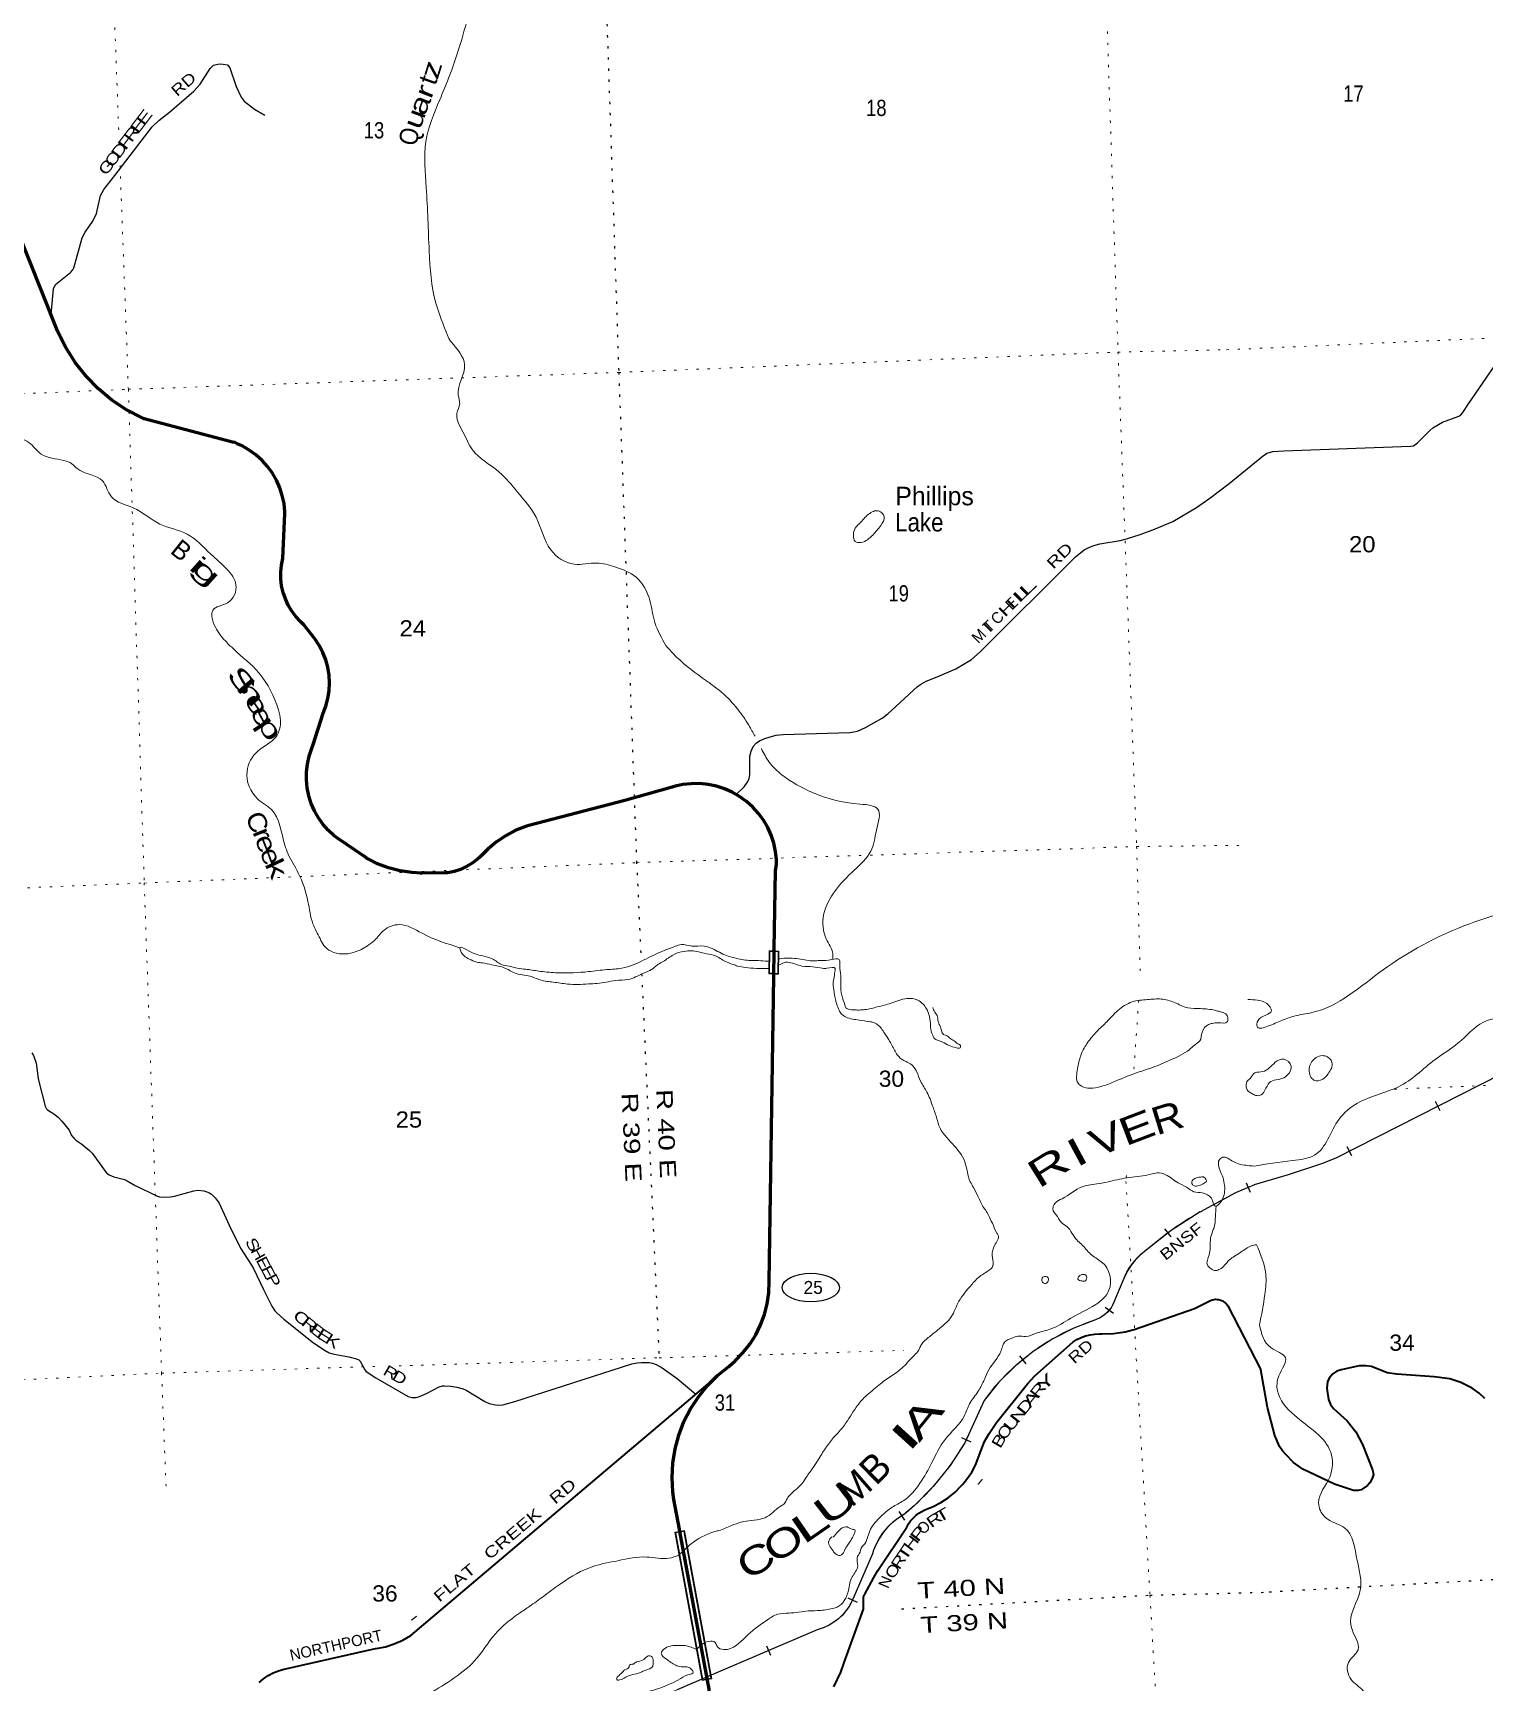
# Model space of a CAD drawing. Header units: feet. Extents: x 727543 to 978287, y 379550 to 572970.
# Drawn here: x 775841 to 791505, y 536033 to 553844 of the extents above; entities that cross this region are included whole.
import ezdxf
from ezdxf.enums import TextEntityAlignment as Align

# ---------------------------------------------------------------- set-up
doc = ezdxf.new("R2010")
doc.units = ezdxf.units.FT
doc.header["$LTSCALE"] = 80
doc.linetypes.add('DOTTED', pattern=[1.5, 0.3, -1.2])
for name, color, linetype, lineweight in [('17', 7, 'Continuous', 25), ('23', 7, 'Continuous', 70), ('26', 7, 'Continuous', 40), ('29', 7, 'Continuous', 25), ('34', 7, 'Continuous', 25), ('39', 7, 'Continuous', 13), ('59', 7, 'Continuous', 13), ('6', 7, 'DOTTED', 25), ('7', 7, 'DOTTED', 13)]:
    doc.layers.add(name, color=color, linetype=linetype, lineweight=lineweight)
for name, color, linetype in [('27', 7, 'Continuous'), ('30', 7, 'Continuous'), ('41', 7, 'Continuous')]:
    doc.layers.add(name, color=color, linetype=linetype)

msp = doc.modelspace()

# ---------------------------------------------------------------- linework, layer by layer
at = {"layer": '17'}
msp.add_ellipse((784237.41, 540292.69), major_axis=(309.24, -1), ratio=0.500121, dxfattribs=at)
at = {"layer": '23'}
for points in [[(778560.21, 548672.18), (778551.02, 548760.36), (778532.66, 548847.1), (778505.33, 548931.44), (778469.34, 549012.47), (778425.07, 549089.29), (778373.02, 549161.06), (778313.75, 549227), (778247.91, 549286.38), (778176.22, 549338.56), (778099.48, 549382.95), (778043.51, 549407.92), (778018.51, 549419.08), (777993.51, 549425.66), (777042.76, 549675.88), (777019.66, 549686.27), (776851.31, 549774.34), (776693.09, 549879.53), (776546.74, 550000.68), (776413.84, 550136.47), (776295.87, 550285.4), (776194.12, 550445.85), (776109.69, 550616.05), (775631.46, 551818.04)], [(783843.53, 543929.43), (783843.9, 543953.44), (783857.08, 544794.56), (783868.43, 544867.81), (783867.14, 544911.52), (783857.37, 545002.38), (783838.17, 545091.73), (783809.73, 545178.57), (783772.36, 545261.97), (783726.49, 545341.01), (783672.6, 545414.82), (783611.3, 545482.59), (783543.25, 545543.58), (783469.19, 545597.13), (783389.94, 545642.64), (783306.37, 545679.61), (783219.39, 545707.65), (783129.96, 545726.45), (783039.05, 545735.79), (782947.67, 545735.58), (782856.8, 545725.82), (782790.44, 545711.55), (782761.53, 545705.34), (782740.44, 545698.89), (782229.69, 545552.94), (781193.06, 545285.5), (781167.53, 545277.18), (781054.83, 545232.3), (780947.43, 545175.88), (780846.52, 545108.55), (780753.2, 545031.03), (780668.5, 544944.19), (780640.86, 544920.08), (780582.75, 544876.93), (780520.44, 544840.1), (780454.62, 544809.99), (780386.02, 544786.91), (780338.36, 544776.27), (780315.02, 544771.06), (780288.36, 544771.08), (780028.44, 544770.5), (780034.57, 544768.71), (779930.55, 544774.57), (779804.12, 544793.84), (779680.4, 544826.22), (779560.74, 544871.36), (779469.45, 544917.21), (779439.88, 544932.07), (779419.45, 544947.2), (779129.02, 545145.47), (779092.63, 545173.81), (779028.88, 545232.24), (778971.59, 545297.02), (778921.39, 545367.44), (778878.82, 545442.71), (778844.35, 545522.03), (778818.36, 545604.51), (778801.14, 545689.26), (778792.86, 545775.34), (778793.63, 545861.82), (778803.44, 545947.74), (778822.17, 546032.16), (778848, 546109.3), (778864.34, 546159.3), (778974.49, 546497.17), (779003.54, 546574.22), (779025.08, 546656.09), (779037.94, 546739.77), (779041.98, 546824.33), (779037.17, 546908.85), (779023.54, 546992.4), (779001.26, 547074.07), (778970.56, 547152.97), (778931.78, 547228.22), (778885.35, 547299.01), (778766.35, 547452.35), (778729.58, 547485.73), (778679.2, 547540.21), (778634.78, 547599.66), (778596.83, 547663.43), (778565.75, 547730.81), (778541.88, 547801.08), (778525.49, 547873.45), (778516.76, 547947.14), (778515.77, 548021.34), (778522.55, 548095.24), (778537.01, 548168.02), (778561, 548652.43), (778560.21, 548672.18)], [(783180.87, 539293.2), (783231.04, 539343.3), (783351.6, 539440.79), (783421.8, 539500.88), (783505.23, 539586.9), (783579.21, 539681.17), (783642.94, 539782.66), (783695.71, 539890.25), (783736.94, 540002.78), (783766.18, 540118.99), (783783.12, 540237.62), (783787.56, 540357.38), (783839.2, 543653.39), (783843.53, 543929.43)], [(782926.44, 535256.47), (782971.65, 535312.85), (783024.14, 535394.55), (783067.8, 535481.28), (783102.16, 535572.1), (783126.83, 535666.01), (783141.56, 535761.99), (783146.17, 535858.98), (783140.62, 535955.92), (782823.95, 537659.3), (782819.56, 537682.72), (782759.68, 538002.47), (782748.21, 538088.05), (782740.2, 538242.89), (782748.42, 538397.71), (782772.78, 538550.82), (782813.01, 538700.56), (782868.67, 538845.26), (782939.16, 538983.35), (783023.69, 539113.32), (783121.34, 539233.75), (783180.87, 539293.2)]]:
    msp.add_lwpolyline(points, dxfattribs=at)
at = {"layer": '26'}
for points in [[(784488.1, 535981.28), (784561.23, 536140.02), (784598.92, 536244.53), (784805.42, 536818.72), (784807.43, 536818.8), (784808.18, 536931.4), (784808.25, 536954.23), (784822.45, 536981.4), (784917.32, 537162.96), (784963.27, 537237.34), (785272.88, 537704.13), (785292.17, 537739.38), (785315.03, 537772.43), (785341.23, 537802.9), (785370.46, 537830.47), (785402.42, 537854.83), (785436.75, 537875.72), (785469.85, 537891.56), (785558.5, 537926.64), (785643, 537970.8), (785722.42, 538023.55), (785795.9, 538084.31), (785862.61, 538152.42), (785877.58, 538169.83), (785930.11, 538232.71), (785975.78, 538300.75), (786014.09, 538373.18), (786044.62, 538449.22), (786057.37, 538490.14), (786114.03, 538631.96), (786163.77, 538717.28), (786241.93, 538834.59), (786577.95, 539254.13), (786657.57, 539339.37), (787068.09, 539703.41), (787111.12, 539730.66), (787156.75, 539753.27), (787204.5, 539770.98), (787253.85, 539783.6), (787304.24, 539791), (787355.12, 539793.09), (787381.99, 539792.04), (787507.01, 539797.82), (787630.75, 539816.64), (787729.72, 539841.48), (788379.89, 540068.14), (788546.48, 540151.26), (788561.14, 540157.4), (788576.37, 540161.97), (788591.98, 540164.92), (788607.82, 540166.23), (788623.72, 540165.87), (788639.48, 540163.86), (788654.95, 540160.2), (788669.95, 540154.95), (788684.33, 540148.16), (788697.91, 540139.91), (788710.56, 540130.28), (788722.13, 540119.38), (788732.49, 540107.33), (788740.58, 540095.81), (789097.88, 539404.64)], [(791514.85, 539093.78), (791453.39, 539152.62), (791376.57, 539208.2), (791256.62, 539266.86), (791137.23, 539306.65), (790968.21, 539330.17), (790565.56, 539358.14), (790461.75, 539373.18), (790290.23, 539441.04), (790230.02, 539448.55), (790157.26, 539446.36), (789963.13, 539403.78), (789918.42, 539389.87), (789872.71, 539361.21), (789832.82, 539315.97), (789814.21, 539273.4), (789807.92, 539204.92), (789827.5, 539084.47), (789848.78, 539028.59), (789882.06, 538986.34), (790028.82, 538852.58), (790120.03, 538733.22), (790192.75, 538597.89), (790302.58, 538325.61), (790311.5, 538272.87), (790296.88, 538231.62), (790274.27, 538185.06), (790248.24, 538156.28), (790179.86, 538109.22), (790146.62, 538102.57), (790098.12, 538101.8), (789890.4, 538169.23), (789549.01, 538332.32), (789447.21, 538403.26), (789367.32, 538489.44), (789330.2, 538528.32), (789298.29, 538576.22), (789249.07, 538694.74), (789167.98, 538999.32), (789097.75, 539405.23)], [(778282.28, 536028.78), (778329.06, 536068.26), (778379.72, 536102.64), (778433.69, 536131.53), (778490.38, 536154.63), (778549.18, 536171.67), (778553.21, 536171.82), (779539.07, 536392.85), (779546.81, 536394), (779645.04, 536414.26), (779740.62, 536444.68), (779832.5, 536484.93), (779919.66, 536534.56), (782821.1, 538990), (783130.87, 539253.72), (783180.87, 539293.2)]]:
    msp.add_lwpolyline(points, dxfattribs=at)
at = {"layer": '29'}
for points in [[(776035.67, 550802.1), (776063.66, 551078.62), (776083.95, 551125.58), (776244.53, 551256.77), (776269.45, 551284.54), (776280.88, 551307.42), (776312.76, 551421.02), (776371.05, 551631.41), (776402.83, 551692.58), (776487.18, 551811.54), (776524.78, 551894.69), (776571.06, 552089.59), (776604.81, 552154), (776724.27, 552303.42), (777125.83, 552829.56), (777201.21, 552899.52), (777315.65, 552988.1), (777577.51, 553215.98), (777647.08, 553292.3), (777753.73, 553460.97), (777788.09, 553494.41), (777849.06, 553509.66), (777893.4, 553508.5), (777940.52, 553498.22), (777965.8, 553468.65), (778034.67, 553264.89), (778089.15, 553151.21), (778119.85, 553108.23), (778230.54, 553021.24), (778344.38, 552956.61)], [(788755.38, 548977.06), (789125.04, 549279.86), (789166.01, 549306.3), (789227.23, 549323.69), (789343.23, 549331.37), (790711.55, 549380.11), (790745.47, 549385.77), (790787.24, 549415.44), (790920.66, 549551.94), (790953.6, 549579.86), (791058.77, 549640.64), (791234.6, 549706.17), (791256.43, 549719.93), (791278.32, 549745.5), (791339.35, 549837.83), (791687.08, 550344.42)], [(783431.65, 545618.19), (783517.22, 545702.69), (783550.97, 545747.13), (783571.39, 545788.89), (783579.39, 545836), (783578.5, 545945.31), (783579.39, 546031.52), (783592.71, 546087.5), (783614.92, 546136.39), (783649.55, 546172.82), (783684.19, 546196.83), (783741.91, 546222.59), (783799.65, 546241.26), (783862.7, 546258.14), (783938.2, 546266.15), (784658.47, 546286.58), (784702.89, 546293.7), (784740.2, 546304.37), (784829, 546343.46), (785006.62, 546442.99), (785068.81, 546489.22), (785113.2, 546528.31), (785390.3, 546784.26), (785431.17, 546814.5), (785482.67, 546841.14), (785603.45, 546890.91), (785802.4, 546976.23), (785901.87, 547033.1), (785971.16, 547077.56), (786065.29, 547161.08), (787095.53, 548184.89), (787187.92, 548259.56), (787230.53, 548284.43), (787294.49, 548309.33), (787358.42, 548327.09), (787578.68, 548362.64), (787646.2, 548380.43), (787791.83, 548426.62), (787948.14, 548483.5), (788147.09, 548568.82), (788402.87, 548718.13), (788544.97, 548817.66), (788755.38, 548977.06)], [(775827.68, 542826.63), (775845.45, 542798.2), (775876.52, 542717.32), (775895.18, 542551.13), (775904.94, 542518.25), (775971.56, 542252.53), (775985.77, 542222.31), (775997.3, 542212.53), (776075.46, 542162.76), (776118.11, 542128.99), (776153.61, 542091.67), (776231.76, 541992.13), (776258.43, 541935.26), (776281.5, 541906.82), (776304.62, 541885.49), (776366.76, 541842.83), (776452.02, 541771.73), (776480.46, 541743.29), (776629.64, 541537.12), (776663.43, 541510.45), (776714.9, 541487.35), (776828.58, 541458.91), (776857.04, 541446.46), (776942.26, 541394.92), (777183.83, 541281.17), (777207.86, 541273.16), (777245.16, 541269.61), (777325.93, 541274.06), (777367.72, 541280.27), (777575.54, 541338.93), (777624.34, 541345.15), (777683.89, 541337.15), (777728.3, 541322.93), (777748.73, 541313.15), (777766.49, 541300.71), (777808.23, 541260.72), (777851.7, 541202.96), (777958.27, 540968.34), (778080, 540716.83), (778199.84, 540534.66), (778222.1, 540498.21), (778327.73, 540271.6), (778420.1, 540093.86), (778452.13, 540042.3), (778471.66, 540020.97), (778547.98, 539951.66), (778867.71, 539695.72), (778994.78, 539613.05), (779038.23, 539589.07), (779090.69, 539573.95), (779251.38, 539546.42), (779334.04, 539524.18), (779357.13, 539511.74), (779372.16, 539496.65), (779421.9, 539404.22), (779438.84, 539387.32), (779542.68, 539318.91), (779892.68, 539116.27), (779933.45, 539105.62), (779976.16, 539107.38), (780012.57, 539115.38), (780089.76, 539148.28), (780224.76, 539219.37), (780261.25, 539230.92), (780283.45, 539231.8), (780352.65, 539226.48), (780415.78, 539216.7), (780485.06, 539198.92), (780516.06, 539183.82), (780719.52, 539062.06), (780764.74, 539041.63), (780833.2, 539024.74), (780868.73, 539022.96), (780913.94, 539027.41), (781041.83, 539062.96), (782306.51, 539468.21), (782363.44, 539478.86), (782411.4, 539482.42), (782454.03, 539484.19), (782491.24, 539482.43), (782530.41, 539475.31), (782569.49, 539461.09), (782633.34, 539425.55), (782796.76, 539311.8), (782998.47, 539141)]]:
    msp.add_lwpolyline(points, dxfattribs=at)
at = {"layer": '34'}
for p, q in [((791031.83, 542202.89), (790981.69, 542301.48)), ((790077.29, 541714.52), (790027.15, 541813.12)), ((788937.77, 541425.49), (788981.62, 541323.94)), ((788057.22, 540926.66), (788126.05, 540840.08)), ((787415.25, 540080.43), (787504.43, 540015.01)), ((786489.15, 539555.5), (786558.76, 539469.54)), ((785865.19, 538672.62), (785965.78, 538626.62)), ((785189.85, 537873.7), (785248.05, 537779.64)), ((784637.88, 536940.6), (784739.35, 536896.58)), ((783760.5, 536424.77), (783804.06, 536323.1))]:
    msp.add_line(p, q, dxfattribs=at)
at = {"layer": '34', "lineweight": 13}
for p, q in [((787606.65, 540366.92), (787508.39, 540134.63)), ((786107.86, 539074.68), (785898.92, 538617.73)), ((784903.81, 537419.22), (784679.01, 536900.98))]:
    msp.add_line(p, q, dxfattribs=at)
at = {"layer": '34'}
for points in [[(789027.58, 541407.7), (789396.32, 541514.49), (789754.1, 541632.18), (789910.85, 541694.06), (791928.75, 542720.28)], [(789026.34, 541404.03), (788821.88, 541315.74), (788444.32, 541111.75), (788443.35, 541108.35), (788442.17, 541110.43), (788128.11, 540909.93), (787841.84, 540682.35), (787788.27, 540638.82), (787739.57, 540589.96), (787696.25, 540536.29), (787658.77, 540478.38), (787627.55, 540416.86), (787607.67, 540366.5), (787509.4, 540134.19), (787495.62, 540103.62), (787478.69, 540074.61), (787458.82, 540047.52), (787436.24, 540022.67), (787411.17, 540000.3), (787383.91, 539980.68), (787354.75, 539964.03), (787324.02, 539950.52), (787311.79, 539946.17), (787076.04, 539855.65), (786851.07, 539741.03), (786639.32, 539603.5), (786443.11, 539444.59), (786264.57, 539266.04), (786108.8, 539074.1), (785899.89, 538617.2), (785742.42, 538371.72), (785560.18, 538144.05), (785355.15, 537936.69), (785240.13, 537837.54), (785177.83, 537798.98), (785120.01, 537754.23), (785067.19, 537703.67), (785019.94, 537647.86), (784978.78, 537587.42), (784944.17, 537523.01), (784916.47, 537455.32), (784904.84, 537418.83), (784680, 536900.5), (784651.41, 536848.42), (784617.52, 536799.61), (784578.72, 536754.6), (784535.42, 536713.9), (784488.12, 536677.95), (784437.31, 536647.14), (784383.56, 536621.81), (784327.47, 536602.25), (784306.95, 536596.69), (783162.2, 536105.71)], [(783162.2, 536105.71), (782793.49, 535948.16)]]:
    msp.add_lwpolyline(points, dxfattribs=at)
at = {"layer": '34', "lineweight": 13}
for points in [[(789027.89, 541406.64), (789396.64, 541513.44), (789754.47, 541631.15), (789911.3, 541693.06), (791929.18, 542719.26)], [(789031.83, 541407.6), (788821.4, 541316.73), (788443.2, 541112.39), (788443.35, 541108.35)], [(784306.59, 536597.73), (782793.06, 535949.17), (782651.21, 535889.48), (781949.08, 535638.59)]]:
    msp.add_lwpolyline(points, dxfattribs=at)
for centre, radius, start, end in [((790208.36, 537999.37), 3578.65, 119.55436, 131.41308), ((788230.02, 540149.82), 660.09, 126.09426, 160.79866), ((787210.39, 540250.59), 319.77, 288.41664, 338.73712), ((788057.25, 537652.04), 2413.3, 108.00226, 143.87861), ((783479.24, 539996.6), 2784.98, 309.20135, 330.32316), ((785575.99, 537224.99), 699.68, 118.74718, 163.88289), ((784168.78, 537147.29), 566.58, 284.07797, 334.23174)]:
    msp.add_arc(centre, radius, start, end, dxfattribs=at)
at = {"layer": '39'}
for points in [[(788612.16, 565953.88), (788660.93, 565527.57), (788811.67, 565152.74), (789291.32, 564503.71), (789678.41, 564092.05), (790101.21, 563748.77), (790405.5, 563331.65), (790783.29, 562950.02), (791351.29, 562369.51), (791768.12, 562023.95), (792242.88, 561798.36), (792424.78, 561605.22), (792824.18, 561390.7), (793393.97, 561420.4), (793663.2, 561472.1), (793684.73, 561389.88), (793627.97, 561089.56), (793539.91, 560510.23), (793407.02, 559787.16), (793299.68, 559083.39), (793071.56, 558261.11), (792717.18, 557054.53), (792636.65, 556741.06), (792639.01, 556380.35), (792540.88, 556001.29), (792377.57, 555631.68), (792434.33, 555327.96), (792487.93, 555052.48), (792446.72, 554969.69), (792216.5, 554753.39), (792136.35, 554531.15), (792257.27, 554092.25), (792345.68, 553656.05), (792404.94, 553390.94), (792611.35, 553142.06), (793170.01, 553045.63), (793398.19, 553010.49), (793500.57, 552680.28), (793511.91, 552297.64), (793314.43, 551519.19), (793099, 551035.94), (792916.82, 550783.12), (792651.78, 550476.19), (792637.44, 549976.95), (792653.12, 549687.74), (792662.77, 549598.95), (792601.52, 549460.6), (792603.99, 549298.54), (792499.19, 549034.74), (792248.77, 548766.93), (792255.61, 548596.94), (792346.95, 548389.92), (792419.13, 548206.43), (792578.76, 548113.72), (792718.37, 547914.78), (792794.91, 547723.36), (792872.46, 547406.3), (792900.68, 547107.47), (792945.84, 546941.1), (792908.93, 546801.74), (792927.76, 546534.95), (792940.34, 546373.31), (792960.41, 546276.85)], [(789019.19, 541604.95), (789439.09, 541665.14), (789675.27, 541721.79), (789941.02, 542111.86), (790138.59, 542284.24), (790608.71, 542476.02), (791001.67, 542774.06), (791224.14, 542931.25), (791498.42, 543159.51), (791967.87, 543166.81), (792206.42, 543075.34), (792566, 542994.98), (792923.16, 542924.65), (793407.69, 542758.25), (793923.7, 542514.09), (794051.85, 542247.79), (794208.02, 541788.05), (794367.52, 541598.04), (794827.18, 541345.47), (795306.99, 541296.44), (795535.09, 541565.35), (795811.08, 542053.14), (796072.76, 542544.38), (796198.58, 542788.79), (796359.83, 543008.31), (796369.84, 543061.42), (796338.38, 543088.5), (796475.78, 543296.89), (796584.17, 543420.98), (796764.33, 543673.72), (797025.09, 543986.55), (797050.43, 544161.92), (797161.61, 544417.88), (797379.09, 544497.84), (797730.19, 544729.28), (797931.83, 545051.83), (798000.02, 545571.54), (798087.25, 545919.75), (798044.71, 546222.04), (798166.59, 546413.58), (798234.54, 546586.66), (798188.36, 546627.32), (798409.85, 546859.47), (798927.79, 547221.47), (799582.13, 547615.48), (799776.86, 547808.01), (800325.15, 548069.93), (800482.6, 547981.18), (800784.24, 548082.87), (801334.25, 548302.29), (801629.42, 548413.85), (802044.03, 548475.63), (802616.08, 548801.36), (803031.87, 548984.81), (803453.29, 549279.98), (804068.75, 549633.86), (804496.98, 549860.4), (804924.58, 550001.77), (805174.7, 550176.32), (805583.81, 550576.38), (805902.8, 550800.42), (806370.48, 551354.93), (806596.79, 551668.36), (807035.96, 552126.43), (807137.39, 552272.52), (807292.26, 552449.21), (807857.4, 552896.28), (808293, 553090.69), (808507.47, 553245.52), (808996.65, 553517.15), (809210.39, 553690.19), (809577.6, 553822.98), (809955.06, 554002.81), (810406.98, 554244.52), (810919.84, 554581.99), (811490.57, 554990.77), (812032.37, 555313.23), (812263.58, 555454.57), (812535.23, 555546.91), (812762.24, 555692.13), (813015.06, 555749.23), (813405.71, 555903.26), (813478.04, 556017.74), (813566.1, 555993.01), (813758.17, 556150.97), (813942.33, 556253.87), (814350.49, 556274.85), (814700.32, 556386.64), (814881.85, 556655.65), (814927.81, 556821.74), (814889.39, 556870.83)], [(782677.4, 547222.56), (782554.62, 547474.89), (782498.9, 547717.59), (782352.07, 547964.98), (782121.43, 548077.72), (781925.86, 548118.95), (781683.86, 548105.84), (781431.43, 548260.25), (781272.44, 548614.4), (781072.21, 548884.06), (780873.98, 549101.2), (780585.96, 549341.27), (780481.56, 549535.62), (780417.36, 549735.52), (780447.82, 549837.82), (780432.1, 549932.31), (780500.44, 550260.59), (780355.62, 550508.05), (780330.02, 550543.5), (780314.51, 550579.34), (780190.13, 550926.69), (780118.14, 551490.45), (780086.09, 552173.05), (780083.24, 552672.64), (780231.87, 553121.26), (780340.85, 553390.37), (780485.75, 553830.75), (780578, 554168.02), (780685.87, 554572.62), (780764.22, 554903.3), (780924.85, 555036.77), (781022.9, 555149.07)], [(773617.87, 552799.06), (773746.7, 552807.53), (773960.63, 552655.73), (774115.89, 552505.76), (774209.59, 552327.2), (774210.07, 552155.26), (774030.03, 551788.41), (773992.81, 551651.47), (774028.2, 551412.05), (774078.07, 551322.88), (774148.97, 551212.24), (774358, 551029.9), (774590.04, 550933.39), (774769.25, 550950.22), (774926.18, 550915.64), (775138.7, 550747.59), (775261.29, 550606.52), (775299.21, 550512.86), (775443.51, 550332.14), (775467.3, 550237.95), (775531.88, 550027.95), (775513.8, 549812.82), (775616.17, 549565.8), (775635.87, 549526.07), (775795.49, 549420.78), (775929.56, 549296.33), (776174.72, 549226.61), (776260.94, 549191.4), (776319.52, 549138.97), (776591.35, 549005.52), (776686.76, 548835.11), (776923.75, 548714.51), (777211.33, 548539.16), (777504.44, 548430.78), (777759.18, 548215.76), (777933.13, 548052.34), (778032.5, 547884.1), (777940.92, 547688.48), (777782.33, 547607.68), (777772.84, 547538.54), (777809.51, 547424.6), (777918.19, 547276.94), (778004.32, 547191.15), (778281, 546930.43), (778490.11, 546533.64), (778512.66, 546419.17), (778464.86, 546241.38), (778268.6, 546088.36), (778151.72, 545867.52), (778266.09, 545570.36), (778414.04, 545457.11), (778559.93, 545071.56), (778595.91, 544975.8), (778704.8, 544769.48), (778809.4, 544463.87), (778863.1, 544221.09), (778939.89, 544062.12), (778981.15, 543986.79), (779058.28, 543924.94), (779299.27, 543911.71), (779452.11, 543984.2), (779526.72, 544041.61), (779627.66, 544150.59), (779797.03, 544213.58), (780041.1, 544119.55), (780444.72, 543964.24)], [(784765.14, 548544.95), (784862.34, 548645.7), (784968.07, 548682.03), (785029.05, 548619.57), (784994.25, 548525.21), (784907.28, 548420.8), (784778.96, 548341.14), (784717.96, 548350.99), (784697.1, 548421.02), (784730.17, 548513.83), (784765.14, 548544.95)], [(783635.78, 546248.62), (783568.89, 546365.8), (783444.85, 546545.25), (783278.58, 546719.08), (783166.07, 546807.93), (783112.07, 546846.36), (782788.84, 547103.71), (782677.05, 547223.28)], [(784472.07, 543835.85), (784475.2, 543899.24), (784404.47, 544058.43), (784376.39, 544318.36), (784503.76, 544582.08), (784703.69, 544797.95), (784885.77, 545005.05), (784947.79, 545233.96), (784961.37, 545461.05), (784769.37, 545514.55), (784257.39, 545639.01), (783926.74, 545830.95), (783788.09, 545969.4), (783704.39, 546114.15)], [(796555.91, 544777.91), (796389.68, 544732.51), (796219.97, 544723.44), (796086.96, 544707.8), (796093.2, 544653.33), (796209.17, 544589.21), (796217.06, 544392.92), (796118.97, 544163.86), (795995.42, 544164.82), (795920.87, 544155.65), (795908.38, 544013.24), (795748.98, 543848.52), (795212.26, 543550.6), (794679.12, 543465.67), (793761.31, 543531.01), (793466.21, 543719.45), (793451.96, 543822.24), (793629.82, 543880.28), (794112.12, 543920.54), (794277.45, 543988.21), (794677.83, 544051.42), (794719.53, 544122.07), (794532.08, 544201.46), (793982.67, 544219.23), (793568.19, 544254.75), (793495.9, 544290.27), (793507.74, 544448.87), (793414.18, 544459.18), (793314.17, 544428.68), (792969.37, 544544.12), (792781.7, 544578.91), (792490.3, 544574.94), (792157.84, 544484.13), (791288.56, 544198.78), (790416.74, 543724.81), (789647.69, 543263.21), (789456.88, 543224.89), (789321.13, 543176.7), (789171.73, 543115.78), (789058.7, 543107.04), (789065.95, 543178.29), (789209.61, 543281.54), (789159.86, 543360.56), (789060.85, 543397.1), (788954.69, 543404.79)], [(783786.09, 543819.45), (783766.94, 543818.08), (783673.73, 543824.71), (783609.08, 543824.31), (783454.71, 543844.83), (783309.66, 543885.92), (783153.13, 543962.47), (783085.13, 543980.86), (782952.36, 543981.79), (782840.6, 543997.83), (782774.62, 543979.17), (782535.85, 543881.21), (782319.5, 543778.03), (782197.56, 543743.11), (782036.5, 543726.96), (781839.28, 543705.42), (781506.31, 543692.94), (781319.81, 543708.21), (781175.53, 543729.11), (781098.38, 543738.36), (780980.19, 543764.27), (780898.62, 543783.47), (780799.29, 543844.49), (780697.09, 543875.05), (780522.86, 543939.34), (780453.1, 543967.07), (780478.14, 543893.15), (780536.42, 543848.81), (780550.85, 543841.25), (780632.95, 543807.91), (780691.86, 543800), (780795.7, 543779.62), (780864.93, 543766.03), (780959.14, 543733.14), (780979.78, 543721.77), (781037.52, 543691.57), (781206.63, 543655.42), (781255.75, 543639.05), (781319.31, 543615.13), (781457.61, 543591.99), (781611.98, 543571.47), (781838.3, 543571.86), (782027.53, 543591.08), (782133.94, 543609.23), (782260.85, 543620.05), (782430.07, 543687.08), (782481.77, 543709.25)], [(782481.77, 543709.25), (782550.86, 543752.3), (782588.12, 543782.02), (782643.47, 543814.44), (782753.87, 543887.36), (782871.7, 543924.14), (783024.48, 543920.19), (783085.13, 543903.64), (783186.49, 543883.33), (783244.07, 543857.17), (783304.05, 543820.98), (783400.51, 543782.1), (783447.62, 543765.66), (783531.05, 543750.58), (783652.67, 543740.97), (783709.32, 543739.05), (783771.96, 543739.37), (783786.41, 543742.1)], [(783886.51, 543773.64), (783905.7, 543782.82), (783969.43, 543807.46), (784040.6, 543795.96), (784065.13, 543788.79), (784142.81, 543765.4), (784260.31, 543757.66), (784361.98, 543741.24), (784412.51, 543741.11), (784501.46, 543740.4), (784493.37, 543687.49), (784492.27, 543663.18), (784480.84, 543591.94), (784486.01, 543509.19), (784506.54, 543394.64), (784518.24, 543352.6), (784542.9, 543288.78), (784570.75, 543247.34), (784618.47, 543214.74), (784761.19, 543181.64), (784877.07, 543163.73), (784905.55, 543158.73), (785001.14, 543089.48), (785033.34, 543040.11), (785080.58, 542967.02), (785113, 542911.59), (785171.57, 542806.56), (785242.64, 542744.49), (785291.99, 542722.06), (785367.49, 542650.03), (785380.52, 542626.24), (785422.86, 542522.63), (785492.05, 542403.84), (785552.23, 542256.39), (785595.42, 542130.55), (785636.51, 542006.66), (785677.16, 541947.49), (785765.92, 541845.61), (785900.59, 541652.4), (785959.34, 541436.11), (785994.02, 541374.69), (786044.35, 541273.4), (786105.47, 541154.31), (786139.61, 541107.03), (786185.68, 541011.65), (786198.71, 540987.86), (786240.9, 540888.29), (786262.23, 540858.74), (786254.22, 540803.82), (786221.99, 540747.99), (786195.79, 540639.78), (786205.62, 540541.02), (786203.98, 540530.84), (786141.79, 540465.8), (786037.45, 540393.11), (785950.18, 540296.78), (785836.73, 540144.84), (785754.17, 539977.88), (785606.11, 539832.74), (785506.12, 539752.12), (785432.13, 539678.54), (785411.54, 539635.29), (785316.82, 539522.49), (785248.88, 539449.14), (785162.78, 539375.11), (785034.69, 539289.39), (784973.97, 539238.56), (784829.03, 539117.82), (784728.4, 539000.75), (784600.35, 538807.81), (784416.71, 538588.51), (784336.65, 538462.11), (784233.45, 538306.51)], [(785554.3, 543316.55), (785576.33, 543268.82), (785606.58, 543217.36), (785607.66, 543189.07), (785619.28, 543149.05), (785641.62, 543093.24), (785686.92, 543018.06), (785692.97, 543018.29), (785728.13, 542997.35), (785749, 542979.92), (785796.64, 542949.34), (785836.14, 542920.47), (785848.55, 542912.84), (785849.71, 542882.54), (785809.27, 542883.05), (785731.59, 542906.44), (785659.42, 542944.2), (785606.1, 542964.45), (785587.63, 542971.86), (785553.5, 543019.13), (785529.94, 543107.26), (785529.48, 543119.38), (785517.48, 543222.11), (785486.07, 543303.88), (785393.59, 543397.52), (785275.7, 543415.36), (785103.85, 543364.42), (784955.82, 543324.48), (784821.54, 543295.17), (784761.08, 543290.88), (784720.64, 543291.39), (784635.34, 543302.36), (784616.72, 543313.8), (784605.4, 543345.75), (784571.13, 543449.66), (784562.56, 543568.7), (784558.02, 543687.89), (784549.75, 543798.85), (784544.25, 543837.08), (784509.72, 543841.86), (784427.36, 543828.66), (784318.39, 543824.58), (784253.82, 543822.16), (784083.15, 543846.11), (783903.32, 543845.45), (783888.99, 543843.81)], [(787223.73, 542940.08), (787326.3, 543059.24), (787433.44, 543164.4), (787552.16, 543284.16), (787708.2, 543379.02), (787872.98, 543403.4), (788020.29, 543408.92), (788163.17, 543371.79), (788306.81, 543314.45), (788444.57, 543305.45), (788602.9, 543287.11), (788631.46, 543280.08), (788670.26, 543269.4), (788690.67, 543264.1), (788734.67, 543223.26), (788734.8, 543166.62), (788634.29, 543152.74), (788571.88, 543146.35), (788531.91, 543134.74), (788462.41, 543049.19), (788437.62, 542957.23), (788374.82, 542908.34), (788325.91, 542866.05), (788122.13, 542751.19), (787927.13, 542671.06), (787695.74, 542591.58), (787528.61, 542522.61), (787371.19, 542464.11), (787252.67, 542445.51), (787160.86, 542468.37), (787115.13, 542513.65), (787108.22, 542594.26), (787119.73, 542676.01), (787135.85, 542746.25), (787187.7, 542878.04), (787223.89, 542936.04)], [(788985.04, 542553.45), (789032.95, 542612.5), (789116.56, 542624.98), (789252.21, 542725.87), (789343.97, 542760.08), (789421.93, 542684.26), (789343.94, 542559.41), (789190.17, 542506.41), (789080.41, 542366.05), (789031.74, 542372.21), (788990.79, 542393.77)], [(789858.24, 542659.78), (789863.72, 542724.87), (789790.04, 542794.79), (789668.04, 542757.3), (789617.94, 542643.74), (789668.91, 542534.36), (789763.75, 542542.35), (789822.11, 542601.52), (789858.24, 542659.78)], [(788985.04, 542553.45), (788945.55, 542514.99), (788939.09, 542458.96), (788939.09, 542456.27), (788955.78, 542419.09), (788990.79, 542393.77)], [(783771.01, 536705.12), (783877.91, 536763.75), (784004.73, 536776.59), (784207.94, 536800.39), (784345.16, 536805.53), (784489.69, 536831.17), (784533.54, 536846.98), (784576.71, 536880.97), (784599.77, 536912.17), (784643.97, 537025.1), (784684.93, 537170.27), (784745.27, 537283.8), (784743.21, 537390.95), (784760.45, 537415.87), (784791.76, 537495.94), (784807.36, 537510.69), (784874.24, 537664.92), (784976.12, 537802.26), (785117.11, 537920.83), (785235.72, 537990.02), (785416.48, 538178.86), (785545.39, 538402.18), (785687.43, 538652.29), (785894.05, 538904.83), (785951.69, 539036.46), (786045.49, 539173.5), (786111.35, 539301.39), (786159.98, 539404.37), (786289.74, 539605.47), (786346.05, 539718.85), (786393.71, 539740.86), (786473.51, 539768.13), (786560.51, 539765.32), (786672.37, 539799.85), (786830.25, 539846.23), (787044.12, 539961.46), (787313.26, 540111.13), (787456.97, 540264.2), (787382.88, 540564.89), (787372.48, 540572.59), (787258.18, 540655.3), (787159.18, 540760.84), (787108.9, 540807.51), (787002.39, 540951.2), (786937.83, 541001.38), (786886.32, 541080.38), (786854.44, 541121.67), (786879.38, 541209.59), (786950.49, 541252.72), (787167.86, 541382.25), (787350.49, 541415.39), (787462.73, 541439.82), (787679.37, 541482.33), (787906.4, 541517.13), (787976.57, 541531.9), (788068.3, 541511.06), (788202.93, 541425.06), (788293.73, 541375.86), (788374.35, 541328.31), (788463.76, 541315.47), (788562.93, 541258.49), (788571.62, 541242.64), (788585.57, 541194.6), (788606.6, 541173.14), (788638.35, 541188.49), (788705.53, 541334.64), (788681.14, 541497.6), (788640.36, 541613.41), (788646.27, 541670.28), (788683.54, 541700), (788798.47, 541653.72), (788955.7, 541611.06), (789019.19, 541604.95)], [(788403.04, 541477.07), (788427.03, 541484.03), (788439.13, 541484.49), (788479.42, 541488.02), (788485.7, 541482.19), (788509.36, 541444.63), (788472.17, 541412.89), (788416.44, 541390.58), (788363.51, 541400.73), (788350.09, 541434.62), (788385.42, 541471.4), (788403.04, 541477.07)], [(788612.68, 541173.26), (788606.87, 541059.86), (788587.5, 540931.68), (788569.09, 540884.46), (788552.06, 540800.87), (788537.73, 540646.58), (788519.68, 540536.66), (788547.15, 540505.32), (788596.73, 540476.83), (788642.84, 540486.65), (788705.72, 540533.52), (788757.98, 540594.14), (788813.17, 540630.6), (788882.11, 540677.69), (788935.37, 540712.06), (788992.73, 540744.55), (789049.23, 540755.51)], [(789049.23, 540755.51), (789149.39, 540441.34), (789139.69, 540219.25), (789082.17, 539888.28)], [(786759.21, 540411.61), (786767.33, 540412.47), (786778.37, 540412.77), (786799.08, 540399.38), (786796.74, 540354.79), (786775.16, 540337.79), (786746.6, 540344.82), (786740.31, 540350.65), (786733.03, 540382.75), (786741.95, 540406.27), (786760.2, 540412.09)], [(787208.33, 540428.56), (787217.27, 540402.91), (787215.71, 540390.71), (787204.53, 540366.02), (787170.3, 540362.71), (787154, 540366.15), (787127.31, 540377.28), (787120.94, 540385.14), (787133.92, 540415.97), (787142.02, 540422.56), (787171.53, 540435.55), (787193.96, 540432.6), (787207.54, 540429.65)], [(789080.76, 539891.08), (789206.15, 539642.9), (789362.31, 539535.86), (789291.21, 539340.35), (789275.49, 539177.54), (789458.21, 538913.49), (789850.88, 538514.23), (789839.39, 538246.19), (789718.99, 537967.55), (789790.02, 537812.39), (790001.17, 537697.49), (790136.78, 537346.36), (790170.01, 537023.41), (790070.35, 536632.12), (790145.29, 536379.82), (790041.5, 536241.74), (790068.96, 536062.47), (790201.52, 535938.24), (790295.44, 535767.81), (790504.77, 535496.75), (790653.98, 535059.02), (790548.82, 534653.32), (790529.02, 534340.33), (790664.99, 534131.11), (790989.1, 533976.3), (791101.88, 533739.76), (791247.83, 533433.65), (791157.2, 533371.11), (790782.53, 533323.15), (790514.22, 533147.84), (790467.85, 532991.86), (790524.08, 532852.3)], [(784233.45, 538306.51), (784196.95, 538256.59), (784151.13, 538186.09), (784061.46, 538099.78), (783981.95, 538011.84), (783961.22, 537972.62), (783884.67, 537913.11), (783808.35, 537847.53), (783721.33, 537797.74), (783594.73, 537778.84), (783382.67, 537722.34), (783245.28, 537668.64), (783225.25, 537663.85), (782971.18, 537543.06), (782812.77, 537402.13)], [(784476.75, 537595.41), (784509.75, 537631.04), (784550.44, 537677.07), (784585.84, 537702.67), (784642.42, 537702.77), (784673.38, 537685.72), (784714.2, 537675.11), (784698.35, 537613.83), (784660.53, 537545.65), (784603.3, 537456.51), (784570.84, 537406.74), (784538.78, 537399.47), (784505.72, 537418.47), (784478.33, 537447.79), (784456.92, 537479.35), (784430.55, 537535.01), (784439.44, 537570.85), (784466.51, 537599.07)], [(782812.77, 537402.13), (782707, 537369.3), (782468.03, 537382.6), (782156.31, 537342.6), (781885.88, 537279.87), (781545.17, 537099.19), (781370.19, 536971.25), (781218.72, 536862.4), (781104.53, 536783.27), (781019.91, 536723.46), (780832.41, 536552.57), (780605.13, 536258.8), (780354.29, 536053.17), (780087.86, 535885.39), (779852.33, 535755.18), (779782.63, 535728.29), (779643.44, 535668.46), (779521.63, 535576.9), (779442.91, 535521.35), (779286.49, 535436.59), (779197.91, 535374.61), (779039.32, 535293.81), (778843.25, 535241.96), (778796.68, 535244.26), (778621.35, 535231.63), (778472, 535173.43), (778292.53, 535110.06), (778057.31, 534971.78), (777938.69, 534902.6), (777724.65, 534738.8), (777566.78, 534605.71), (777448.92, 534494.36), (777285.23, 534326.25), (777128.08, 534179.97), (776962.85, 533994.1), (776900.54, 533825.87), (776788.33, 533641.62), (776682.89, 533544.61), (776618.92, 533473.43), (776528.16, 533415.4), (776457.9, 533350.06), (776301.85, 533202.6), (776125.84, 533048.32), (776055.93, 532867.67), (775731.5, 532630.96), (775498.51, 532434.09), (775436.22, 532318.46), (775403.13, 532232.25), (775400.46, 532143.14), (775490.63, 532110.1), (775440.84, 531984.83), (775379.57, 531895.54), (775390.97, 531861.57), (775409.04, 531811.67), (775390.39, 531770.52), (775329.16, 531786.43), (775242.08, 531791.26), (775161.73, 531725.53), (775123.44, 531669.48), (775119.01, 531626.83), (775086.68, 531520.42), (775094.2, 531482.26), (775135.86, 531449.43), (775182.43, 531447.13), (775196.23, 531403.14), (775160.51, 531333.01), (775090.78, 531253.52), (774951.96, 531130.99), (774756.36, 531067.01), (774625.59, 531104.6), (774471.74, 531058.38), (774351.8, 530970.94), (774269.73, 530897.06), (774118, 530689.07), (774035.06, 530532.21), (774019.76, 530509.38), (774000.81, 530476.3)], [(783003.83, 536384.95), (783135.27, 536470.91), (783204.42, 536459.34), (783228.31, 536415.73), (783257.49, 536392.54), (783338.59, 536385.47), (783560.86, 536545.52), (783771.01, 536705.12)], [(777486.25, 528951.99), (777365.86, 528929.27), (777259.51, 528856.5), (777184.67, 528805.14), (777129.16, 528776.76), (777073.43, 528754.45), (777005.13, 528743.8), (776950.47, 528693.19), (776935.32, 528666.33), (776927.41, 528661.98), (776900.4, 528681.2), (776900.9, 528774.28), (776927.17, 528880.47), (776953.54, 529037.23), (776963.41, 529096.27), (777032.19, 529359.82), (777146.4, 529703.98), (777180.75, 529810.46), (777247.74, 530067.88), (777275.85, 530338), (777296.18, 530547.14), (777312.55, 530754.1), (777319.98, 531142.81), (777363.94, 531474.22), (777387.14, 531661.21), (777397.47, 531920.55), (777407.02, 532147.49), (777435.79, 532294.23), (777484.45, 532502.4), (777545.81, 532642.27), (777669.61, 532893.72), (777731.28, 533025.51), (777786.57, 533112.55), (777967.56, 533295.34), (778090.77, 533403.13), (778170.89, 533474.91), (778244.11, 533568.69), (778309.95, 533643.99), (778427.19, 533749.54), (778500.62, 533784.66), (778577.48, 533836.09), (778578.5, 533862.43), (778496.62, 533889.71), (778450.06, 533892.01), (778396.59, 533916.3), (778451.17, 533968.93), (778586.01, 534036.69), (778712.7, 534106.18), (778814.62, 534136.29), (779026.74, 534138.17), (779139.67, 534144.42), (779242.62, 534253.48), (779337.87, 534299.53), (779469.04, 534304.44), (779642.37, 534369.61), (779785.71, 534532.77), (779997.96, 534690.43), (780429.11, 534937.21), (780704.15, 535091.15), (781019.26, 535307.29), (781278.31, 535456.58), (781557.31, 535612.69), (781811.92, 535719.34), (782011.03, 535797.6), (782160.61, 535849.74), (782322.68, 535892.22), (782496.94, 535933.14), (782833.22, 536071.17), (782938.55, 536117.6), (782964.48, 536126.66), (782965.5, 536153), (782955.02, 536162.72), (782921.66, 536189.8), (782872.92, 536196.06), (782807.96, 536203.74), (782779.24, 536214.81), (782675.65, 536281.73), (782622.9, 536340.45), (782669.17, 536398.83), (782801.44, 536428.06), (782843.89, 536427.63), (782894.57, 536423.46), (782945.64, 536409.19), (783003.83, 536384.95)], [(782322.1, 536226.01), (782357.58, 536249.59), (782427.52, 536270.42), (782460.75, 536299.98), (782494.51, 536315.41), (782525.4, 536300.38), (782535.78, 536240.08), (782531.11, 536203.49), (782513.64, 536184.63), (782451.93, 536160.06), (782400.31, 536135.88), (782312.28, 536112.35), (782246.34, 536088.99), (782192.97, 536061.35), (782144.54, 536059.53), (782144.31, 536065.59), (782144, 536073.67), (782157.37, 536094.64), (782196.92, 536129.95), (782230.81, 536162.44), (782276, 536196.35), (782276.46, 536204.07), (782322.1, 536226.01)]]:
    msp.add_spline(points, degree=3, dxfattribs=at)
at = {"layer": '59'}
msp.add_line((782874.93, 537668.66), (783168.99, 536067.84), dxfattribs=at)
for points in [[(783783.13, 543680.83), (783789.18, 543930.75), (783843.53, 543929.43), (783894.15, 543928.21), (783888.1, 543678.29), (783839.61, 543679.46)], [(783885.96, 543920.4), (783843.34, 543921.43), (783796.99, 543922.56), (783791.32, 543688.64), (783839.8, 543687.46), (783880.29, 543686.48)], [(782825.4, 537651.43), (782780.97, 537643.27), (783072.16, 536058.19), (783122.07, 536067.36), (783159.67, 536074.26), (782868.5, 537659.35), (782825.39, 537651.43)]]:
    msp.add_lwpolyline(points, close=True, dxfattribs=at)
for points in [[(783065.73, 536048.88), (782771.65, 537649.69), (782823.95, 537659.3), (782874.93, 537668.66)], [(783168.99, 536067.84), (783123.51, 536059.49), (783065.73, 536048.88)]]:
    msp.add_lwpolyline(points, dxfattribs=at)
at = {"layer": '6'}
msp.add_line((782411.87, 543680.83), (782600.32, 539534.03), dxfattribs=at)
for points in [[(781581.56, 565706.76), (781578.46, 565469.94), (781790.08, 560867.29), (781984.36, 555499.27), (782164.77, 550177.27), (782356.79, 544892.82), (782405.76, 543815.18)], [(819512.02, 538413.9), (819454.51, 538415.56), (819366.65, 538415.19), (814130.63, 538184.77), (814082.28, 538178.71), (808855.43, 537951.93), (808752.34, 537947.66), (803796.12, 537687.51), (798584.55, 537432.98), (793283.87, 537229.5), (789183.8, 537003.01)], [(785218.24, 536822.4), (787899.64, 536971.04), (789183.8, 537003.01)]]:
    msp.add_lwpolyline(points, dxfattribs=at)
at = {"layer": '7'}
msp.add_line((787778.05, 543396.44), (787722.08, 542600.27), dxfattribs=at)
for points in [[(786893.39, 565895.81), (786911.34, 565655.77), (787292.04, 560923.25), (787359.65, 556257.22), (787554.14, 550397.35), (787755.5, 545055.9), (787796.2, 543671.03)], [(776262.21, 565505.48), (776262.11, 565289.74), (776434.86, 560652.54), (776671.46, 555340.73), (776767.54, 552766.23)], [(776780.67, 552414.26), (776870.95, 549995.16), (777041.65, 544662.67), (777229.05, 539369.25), (777278.68, 538118.83)], [(804870.53, 550976.73), (803532.72, 550929.21), (798210.69, 550753.22), (792946.14, 550607.98), (788703.71, 550421.32)], [(762713.51, 549491.24), (766224.87, 549626.73), (771528.14, 549772.77), (776870.95, 549995.16), (782164.77, 550177.27), (787554.14, 550397.35), (788703.71, 550421.32)], [(758566.81, 543960.42), (761016.5, 544015.87), (766368.22, 544216.34), (771706.76, 544444.63), (777041.65, 544662.67), (782360.32, 544882.13), (787755.5, 545055.9), (788895.17, 545069.88)], [(790539.93, 542435.55), (792975.34, 542533.57), (793857.33, 542569.89)], [(787644.97, 541503.25), (787640.55, 541440.41), (787899.64, 536971.04), (788213.31, 531439.58), (788501.29, 526105.42), (788737.08, 520708.61), (788844.94, 519624.34)], [(779792.34, 539447.88), (782600.32, 539534.03), (785242.57, 539614.8)], [(758751.84, 538582.05), (761177.44, 538727.53), (766479.25, 538911.96), (771895.63, 539112.83), (777229.05, 539369.25), (779579.06, 539441.34)]]:
    msp.add_lwpolyline(points, dxfattribs=at)

# ---------------------------------------------------------------- texts
at = {"layer": '17'}
msp.add_text('25', height=140, dxfattribs=at).set_placement((784263.46, 540224.38), align=Align.CENTER)
at = {"layer": '27'}
for s, rotation, width, p in [('RD', 41.566, 1.25, (787082.98, 539462.13)), ('FLAT   CREEK   RD', 40.241, 1.35, (780228.71, 536887.81))]:
    msp.add_text(s, height=120, rotation=rotation, dxfattribs=dict(at, width=width)).set_placement(p)
for s, rotation, width, p in [('Y', 46.952, 1.75, (786817.68, 539232.44)), ('R', 51.308, 1.45, (786736.52, 539147.72)), ('N', 51.308, 1.45, (786524.97, 538884.04)), ('D', 51.308, 1.45, (786596.47, 538973.32)), ('A', 51.308, 1.65, (786662.06, 539053.42)), ('O', 56.326, 1.25, (786380.8, 538703.03)), ('U', 51.308, 1.5, (786452.57, 538793.66)), ('B', 59.759, 1.35, (786319.85, 538609.81)), ('-', 50.183, 1.95, (786101.77, 538165.03)), ('T', 29.965, 1.55, (785687.45, 537785.12)), ('R', 35.854, 1.4, (785605.07, 537738.69)), ('H', 52.644, 1.35, (785368.28, 537496.99)), ('P', 52.227, 1.6, (785445.15, 537601.97)), ('R', 57.007, 1.3, (785235.12, 537300.22)), ('T', 55.864, 1.65, (785298.79, 537393.15)), ('O', 57.003, 1.25, (785170.22, 537199.6)), ('N', 67.41, 1.05, (785095.94, 537090.23)), ('-', 37.671, 1.85, (779982.2, 536684.33))]:
    msp.add_text(s, height=120, rotation=rotation, dxfattribs=dict(at, width=width)).set_placement(p, align=Align.CENTER)
msp.add_text('O', height=120, rotation=46.313, dxfattribs=at).set_placement((785498.7, 537661.76), align=Align.CENTER)
msp.add_text('NORTHPORT', height=120, rotation=12.637, dxfattribs=at).set_placement((778628.86, 536260.52))
at = {"layer": '30'}
for rotation, width, p in [(41.031, 1.25, (777396.74, 553151.46)), (44.821, 1.35, (786855.75, 548045.29))]:
    msp.add_text('RD', height=120, rotation=rotation, dxfattribs=dict(at, width=width)).set_placement(p)
for s, rotation, width, p in [('E', 52.648, 1.55, (777023.51, 552810.88)), ('E', 52.648, 1.55, (777089.47, 552897.31)), ('F', 52.648, 1.65, (776886.72, 552631.64)), ('R', 52.648, 1.45, (776954.4, 552720.31)), ('O', 52.648, 1.35, (776748.49, 552450.54)), ('D', 52.648, 1.45, (776819.05, 552542.96)), ('G', 51.358, 1.35, (776680.56, 552360.84)), ('L', 44.821, 2.1, (786622.89, 547810.26)), ('H', 44.821, 1.6, (786398.63, 547591.03)), ('L', 44.821, 2.1, (786552.86, 547744.3)), ('I', 44.821, 1.45, (786187.81, 547381.56)), ('S', 299.339, 1.35, (778162.14, 540727.53)), ('H', 299.339, 1.15, (778218.88, 540630.68)), ('E', 296.992, 1.25, (778275.34, 540531.04)), ('E', 296.992, 1.25, (778326.69, 540435.08)), ('P', 297.461, 1.3, (778383.29, 540341.26)), ('C', 321.323, 1.45, (778702.35, 539917.75)), ('R', 321.323, 1.45, (778791.65, 539846.26)), ('E', 321.323, 1.6, (778880.58, 539775.09)), ('E', 326.953, 1.45, (778956.33, 539721.59)), ('K', 326.953, 1.35, (779045.06, 539663.84)), ('R', 329.93, 1.25, (779672.86, 539323.41)), ('D', 329.93, 1.25, (779770.08, 539269.65))]:
    msp.add_text(s, height=120, rotation=rotation, dxfattribs=dict(at, width=width)).set_placement(p, align=Align.CENTER)
for s, p in [('E', (786447.06, 547639.16)), ('C', (786292.3, 547485.35)), ('M', (786094.14, 547288.44)), ('T', (786201.52, 547395.14))]:
    msp.add_text(s, height=120, rotation=44.821, dxfattribs=at).set_placement(p, align=Align.CENTER)
at = {"layer": '34', "width": 1.25}
msp.add_text('BNSF', height=120, rotation=38.484, dxfattribs=at).set_placement((788066.42, 540579.84))
at = {"layer": '41'}
for s, height, rotation, width, p in [('z', 200, 72.872, 1.4, (780235.28, 553419.79)), ('r', 200, 68.322, 1.4, (780160.74, 553179.95)), ('t', 200, 70.702, 1.05, (780197.45, 553304.62)), ('a', 200, 67.834, 1.35, (780106.4, 553033.45)), ('u', 200, 69.734, 1.35, (780052.6, 552885.91)), ('Q', 200, 77.809, 0.9, (779998.66, 552706.35)), ('g', 200, 318.096, 2.05, (777644.83, 547950.95)), ('i', 200, 318.335, 1.75, (777553.16, 548024.27)), ('S', 200, 308.447, 1.75, (778018.95, 546787.52)), ('h', 200, 311.579, 2, (778120.78, 546654.7)), ('e', 200, 304.066, 1.6, (778176.43, 546540.78)), ('e', 200, 297.957, 1.4, (778229.09, 546422.33)), ('p', 200, 303.65, 1.7, (778316.16, 546279.18)), ('C', 200, 292.657, 1.15, (778171.67, 545282.15)), ('r', 200, 292.266, 1.4, (778229.72, 545158.87)), ('e', 200, 291.305, 1.25, (778265.65, 545054.27)), ('e', 200, 290.466, 1.2, (778317.78, 544918.15)), ('k', 200, 295.132, 1.5, (778379.6, 544777.63)), ('E', 300, 20.865, 1.4, (787808.6, 541882.99)), ('R', 300, 17.189, 1.15, (788131.18, 541984)), ('V', 300, 24.541, 1.3, (787491.69, 541763.37)), ('I', 300, 28.217, 1.65, (787182.67, 541626.03)), ('R', 300, 31.893, 1.5, (786881.69, 541471)), ('A', 300, 51.075, 1.7, (785550.15, 538788.01)), ('I', 300, 47.777, 2.2, (785367.53, 538583.71)), ('U', 300, 37.884, 1.6, (784597.79, 537841.16)), ('L', 300, 34.586, 1.7, (784314.05, 537616.05)), ('O', 300, 34.586, 1.35, (784025.89, 537417.36)), ('C', 300, 31.288, 1.35, (783720.3, 537223.12))]:
    msp.add_text(s, height=height, rotation=rotation, dxfattribs=dict(at, width=width)).set_placement(p, align=Align.CENTER)
msp.add_text('Phillips', height=200, dxfattribs=at).set_placement((785150.33, 548742.54))
at = {"layer": '41', "width": 0.9}
msp.add_text('Lake', height=200, dxfattribs=at).set_placement((785148.63, 548459.67))
at = {"layer": '41'}
for s, height, rotation, p in [('B', 200, 321.332, (777381.31, 548177.9)), ('B', 300, 44.479, (785036.29, 538238.95)), ('M', 300, 41.182, (784802.56, 538020.69))]:
    msp.add_text(s, height=height, rotation=rotation, dxfattribs=at).set_placement(p, align=Align.CENTER)
at = {"layer": '6', "width": 1.35}
for s, rotation, p in [('R 39 E', 272.602, (782195.08, 542393.76)), ('R 40 E', 272.602, (782568.69, 542432.81)), ('T 40 N', 3.173, (785393.05, 536932.24)), ('T 39 N', 3.173, (785424.81, 536560.41))]:
    msp.add_text(s, height=175, rotation=rotation, dxfattribs=at).set_placement(p)
at = {"layer": '7'}
for s, width, p in [('17', 0.85, (790095.94, 553102.35)), ('20', 1.1, (790191.33, 548234.37)), ('34', 1.05, (790620.24, 539610.48))]:
    msp.add_text(s, height=175, dxfattribs=dict(at, width=width)).set_placement(p, align=Align.CENTER)
for s, width, p in [('18', 0.85, (784834.69, 552947.15)), ('13', 0.85, (779411.78, 552705.58)), ('19', 0.85, (785075.92, 547703.5)), ('24', 1.1, (779797.32, 547325.89)), ('30', 1.05, (784971.69, 542461.28)), ('25', 1.1, (779755.97, 542020.48)), ('31', 0.85, (783200.5, 538963.31)), ('36', 1.05, (779503.85, 536901.97))]:
    msp.add_text(s, height=175, dxfattribs=dict(at, width=width)).set_placement(p)

doc.saveas('drawing.dxf')
